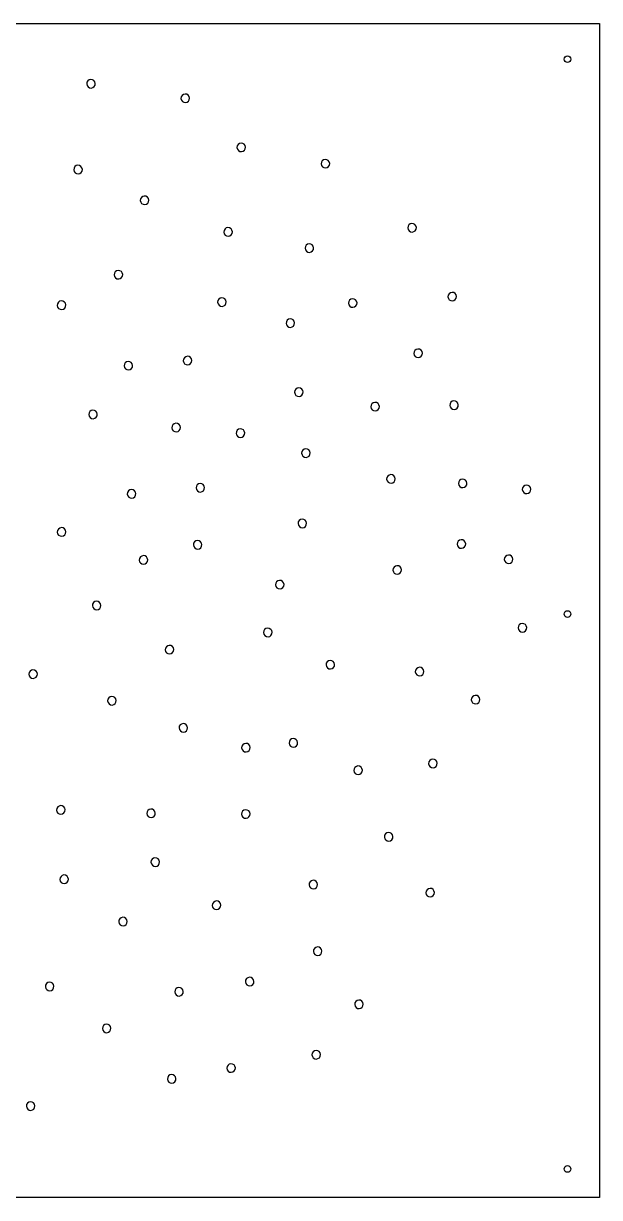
# Model space of a CAD drawing. Header units: millimetres. Extents: x -2422 to -1324, y 1673 to 2771.
# Drawn here: x -1863 to -1324, y 1673 to 2771 of the extents above; entities that cross this region are included whole.
import ezdxf

# ---------------------------------------------------------------- set-up
doc = ezdxf.new("R2010")
doc.units = ezdxf.units.MM
doc.header["$MEASUREMENT"] = 0
doc.layers.add('Make2D$visible$lines$EXPORTS', color=178, linetype='Continuous', true_color=0x000000)

msp = doc.modelspace()

# ---------------------------------------------------------------- linework, layer by layer
at = {"layer": 'Make2D$visible$lines$EXPORTS'}
msp.add_lwpolyline([(-2422, 1672.9), (-2422, 2771.1), (-1323.8, 2771.1), (-1323.8, 1672.9)], close=True, dxfattribs=at)
for centre, radius in [((-1353.8, 2737.8, 952.1), 3.12), ((-1353.8, 2218.7, 952.1), 3.13), ((-1353.8, 1699.6, 952.1), 3.13)]:
    msp.add_circle(centre, radius, dxfattribs=at)
for points in [[(-1803.8, 2714.5, 952.1), (-1803.9, 2716.7, 952.1), (-1802.2, 2718.6, 952.1), (-1800, 2718.7, 952.1), (-1797.8, 2718.8, 952.1), (-1795.9, 2717.1, 952.1), (-1795.8, 2714.9, 952.1), (-1795.7, 2712.7, 952.1), (-1797.4, 2710.8, 952.1), (-1799.6, 2710.7, 952.1), (-1801.8, 2710.6, 952.1), (-1803.7, 2712.3, 952.1), (-1803.8, 2714.5, 952.1)], [(-1715.6, 2700.9, 952.1), (-1715.7, 2703.1, 952.1), (-1713.9, 2705, 952.1), (-1711.7, 2705.1, 952.1), (-1709.5, 2705.2, 952.1), (-1707.7, 2703.5, 952.1), (-1707.6, 2701.3, 952.1), (-1707.5, 2699.1, 952.1), (-1709.2, 2697.2, 952.1), (-1711.4, 2697.1, 952.1), (-1713.6, 2697, 952.1), (-1715.5, 2698.7, 952.1), (-1715.6, 2700.9, 952.1)], [(-1663.2, 2655, 952.1), (-1663.3, 2657.2, 952.1), (-1661.6, 2659.1, 952.1), (-1659.4, 2659.2, 952.1), (-1657.1, 2659.3, 952.1), (-1655.3, 2657.5, 952.1), (-1655.2, 2655.3, 952.1), (-1655.1, 2653.1, 952.1), (-1656.8, 2651.3, 952.1), (-1659, 2651.2, 952.1), (-1661.2, 2651.1, 952.1), (-1663.1, 2652.8, 952.1), (-1663.2, 2655, 952.1)], [(-1815.9, 2634.3, 952.1), (-1816, 2636.5, 952.1), (-1814.3, 2638.4, 952.1), (-1812.1, 2638.5, 952.1), (-1809.9, 2638.6, 952.1), (-1808, 2636.8, 952.1), (-1807.9, 2634.6, 952.1), (-1807.8, 2632.4, 952.1), (-1809.6, 2630.6, 952.1), (-1811.8, 2630.5, 952.1), (-1814, 2630.4, 952.1), (-1815.8, 2632.1, 952.1), (-1815.9, 2634.3, 952.1)], [(-1584.4, 2639.8, 952.1), (-1584.5, 2642, 952.1), (-1582.8, 2643.9, 952.1), (-1580.6, 2644, 952.1), (-1578.4, 2644, 952.1), (-1576.5, 2642.3, 952.1), (-1576.4, 2640.1, 952.1), (-1576.3, 2637.9, 952.1), (-1578, 2636.1, 952.1), (-1580.2, 2636, 952.1), (-1582.4, 2635.9, 952.1), (-1584.3, 2637.6, 952.1), (-1584.4, 2639.8, 952.1)], [(-1753.7, 2605.5, 952.1), (-1753.8, 2607.7, 952.1), (-1752.1, 2609.6, 952.1), (-1749.9, 2609.7, 952.1), (-1747.7, 2609.8, 952.1), (-1745.8, 2608.1, 952.1), (-1745.7, 2605.9, 952.1), (-1745.6, 2603.7, 952.1), (-1747.3, 2601.8, 952.1), (-1749.5, 2601.7, 952.1), (-1751.7, 2601.6, 952.1), (-1753.6, 2603.3, 952.1), (-1753.7, 2605.5, 952.1)], [(-1503.3, 2579.8, 952.1), (-1503.4, 2582, 952.1), (-1501.7, 2583.9, 952.1), (-1499.5, 2584, 952.1), (-1497.3, 2584.1, 952.1), (-1495.4, 2582.4, 952.1), (-1495.3, 2580.2, 952.1), (-1495.2, 2577.9, 952.1), (-1497, 2576.1, 952.1), (-1499.2, 2576, 952.1), (-1501.4, 2575.9, 952.1), (-1503.2, 2577.6, 952.1), (-1503.3, 2579.8, 952.1)], [(-1675.4, 2576, 952.1), (-1675.5, 2578.2, 952.1), (-1673.8, 2580.1, 952.1), (-1671.6, 2580.2, 952.1), (-1669.4, 2580.3, 952.1), (-1667.5, 2578.5, 952.1), (-1667.5, 2576.3, 952.1), (-1667.4, 2574.1, 952.1), (-1669.1, 2572.3, 952.1), (-1671.3, 2572.2, 952.1), (-1673.5, 2572.1, 952.1), (-1675.4, 2573.8, 952.1), (-1675.4, 2576, 952.1)], [(-1599.3, 2560.9, 952.1), (-1599.4, 2563.1, 952.1), (-1597.7, 2564.9, 952.1), (-1595.5, 2565, 952.1), (-1593.3, 2565.1, 952.1), (-1591.5, 2563.4, 952.1), (-1591.4, 2561.2, 952.1), (-1591.3, 2559, 952.1), (-1593, 2557.1, 952.1), (-1595.2, 2557, 952.1), (-1597.4, 2556.9, 952.1), (-1599.3, 2558.7, 952.1), (-1599.3, 2560.9, 952.1)], [(-1778.1, 2535.9, 952.1), (-1778.2, 2538.2, 952.1), (-1776.5, 2540, 952.1), (-1774.3, 2540.1, 952.1), (-1772, 2540.2, 952.1), (-1770.2, 2538.5, 952.1), (-1770.1, 2536.3, 952.1), (-1770, 2534.1, 952.1), (-1771.7, 2532.2, 952.1), (-1773.9, 2532.1, 952.1), (-1776.1, 2532, 952.1), (-1778, 2533.7, 952.1), (-1778.1, 2535.9, 952.1)], [(-1465.7, 2515.5, 952.1), (-1465.8, 2517.7, 952.1), (-1464.1, 2519.5, 952.1), (-1461.9, 2519.6, 952.1), (-1459.7, 2519.7, 952.1), (-1457.8, 2518, 952.1), (-1457.7, 2515.8, 952.1), (-1457.7, 2513.6, 952.1), (-1459.4, 2511.7, 952.1), (-1461.6, 2511.6, 952.1), (-1463.8, 2511.5, 952.1), (-1465.6, 2513.3, 952.1), (-1465.7, 2515.5, 952.1)], [(-1831.4, 2507.4, 952.1), (-1831.5, 2509.6, 952.1), (-1829.8, 2511.5, 952.1), (-1827.6, 2511.6, 952.1), (-1825.4, 2511.7, 952.1), (-1823.5, 2510, 952.1), (-1823.4, 2507.8, 952.1), (-1823.3, 2505.6, 952.1), (-1825, 2503.7, 952.1), (-1827.2, 2503.6, 952.1), (-1829.4, 2503.5, 952.1), (-1831.3, 2505.2, 952.1), (-1831.4, 2507.4, 952.1)], [(-1681.3, 2510.3, 952.1), (-1681.4, 2512.5, 952.1), (-1679.6, 2514.4, 952.1), (-1677.4, 2514.5, 952.1), (-1675.2, 2514.6, 952.1), (-1673.4, 2512.9, 952.1), (-1673.3, 2510.6, 952.1), (-1673.2, 2508.4, 952.1), (-1674.9, 2506.6, 952.1), (-1677.1, 2506.5, 952.1), (-1679.3, 2506.4, 952.1), (-1681.2, 2508.1, 952.1), (-1681.3, 2510.3, 952.1)], [(-1558.8, 2509.4, 952.1), (-1558.9, 2511.6, 952.1), (-1557.2, 2513.5, 952.1), (-1555, 2513.6, 952.1), (-1552.8, 2513.6, 952.1), (-1550.9, 2511.9, 952.1), (-1550.8, 2509.7, 952.1), (-1550.7, 2507.5, 952.1), (-1552.4, 2505.7, 952.1), (-1554.6, 2505.6, 952.1), (-1556.8, 2505.5, 952.1), (-1558.7, 2507.2, 952.1), (-1558.8, 2509.4, 952.1)], [(-1617.2, 2490.6, 952.1), (-1617.3, 2492.8, 952.1), (-1615.6, 2494.7, 952.1), (-1613.4, 2494.8, 952.1), (-1611.2, 2494.9, 952.1), (-1609.4, 2493.2, 952.1), (-1609.3, 2491, 952.1), (-1609.2, 2488.8, 952.1), (-1610.9, 2486.9, 952.1), (-1613.1, 2486.8, 952.1), (-1615.3, 2486.7, 952.1), (-1617.2, 2488.4, 952.1), (-1617.2, 2490.6, 952.1)], [(-1497.6, 2462.4, 952.1), (-1497.7, 2464.6, 952.1), (-1496, 2466.5, 952.1), (-1493.8, 2466.6, 952.1), (-1491.6, 2466.7, 952.1), (-1489.7, 2465, 952.1), (-1489.6, 2462.8, 952.1), (-1489.6, 2460.6, 952.1), (-1491.3, 2458.7, 952.1), (-1493.5, 2458.6, 952.1), (-1495.7, 2458.5, 952.1), (-1497.5, 2460.2, 952.1), (-1497.6, 2462.4, 952.1)], [(-1768.8, 2450.9, 952.1), (-1768.8, 2453.1, 952.1), (-1767.1, 2454.9, 952.1), (-1764.9, 2455, 952.1), (-1762.7, 2455.1, 952.1), (-1760.9, 2453.4, 952.1), (-1760.8, 2451.2, 952.1), (-1760.7, 2449, 952.1), (-1762.4, 2447.1, 952.1), (-1764.6, 2447, 952.1), (-1766.8, 2447, 952.1), (-1768.7, 2448.7, 952.1), (-1768.8, 2450.9, 952.1)], [(-1713.4, 2455.6, 952.1), (-1713.5, 2457.8, 952.1), (-1711.8, 2459.7, 952.1), (-1709.6, 2459.8, 952.1), (-1707.4, 2459.9, 952.1), (-1705.5, 2458.2, 952.1), (-1705.5, 2456, 952.1), (-1705.4, 2453.8, 952.1), (-1707.1, 2451.9, 952.1), (-1709.3, 2451.8, 952.1), (-1711.5, 2451.7, 952.1), (-1713.3, 2453.4, 952.1), (-1713.4, 2455.6, 952.1)], [(-1609.2, 2426.1, 952.1), (-1609.3, 2428.3, 952.1), (-1607.6, 2430.1, 952.1), (-1605.4, 2430.2, 952.1), (-1603.2, 2430.3, 952.1), (-1601.3, 2428.6, 952.1), (-1601.2, 2426.4, 952.1), (-1601.2, 2424.2, 952.1), (-1602.9, 2422.3, 952.1), (-1605.1, 2422.2, 952.1), (-1607.3, 2422.1, 952.1), (-1609.1, 2423.8, 952.1), (-1609.2, 2426.1, 952.1)], [(-1537.9, 2412.6, 952.1), (-1538, 2414.8, 952.1), (-1536.3, 2416.6, 952.1), (-1534, 2416.7, 952.1), (-1531.8, 2416.8, 952.1), (-1530, 2415.1, 952.1), (-1529.9, 2412.9, 952.1), (-1529.8, 2410.7, 952.1), (-1531.5, 2408.8, 952.1), (-1533.7, 2408.7, 952.1), (-1535.9, 2408.6, 952.1), (-1537.8, 2410.4, 952.1), (-1537.9, 2412.6, 952.1)], [(-1464, 2413.9, 952.1), (-1464.1, 2416.1, 952.1), (-1462.4, 2418, 952.1), (-1460.2, 2418.1, 952.1), (-1458, 2418.2, 952.1), (-1456.1, 2416.5, 952.1), (-1456, 2414.3, 952.1), (-1455.9, 2412, 952.1), (-1457.6, 2410.2, 952.1), (-1459.8, 2410.1, 952.1), (-1462.1, 2410, 952.1), (-1463.9, 2411.7, 952.1), (-1464, 2413.9, 952.1)], [(-1801.9, 2405.2, 952.1), (-1802, 2407.4, 952.1), (-1800.2, 2409.3, 952.1), (-1798, 2409.4, 952.1), (-1795.8, 2409.5, 952.1), (-1794, 2407.8, 952.1), (-1793.9, 2405.6, 952.1), (-1793.8, 2403.4, 952.1), (-1795.5, 2401.5, 952.1), (-1797.7, 2401.4, 952.1), (-1799.9, 2401.3, 952.1), (-1801.8, 2403, 952.1), (-1801.9, 2405.2, 952.1)], [(-1724.1, 2392.9, 952.1), (-1724.2, 2395.1, 952.1), (-1722.5, 2397, 952.1), (-1720.3, 2397.1, 952.1), (-1718.1, 2397.2, 952.1), (-1716.2, 2395.5, 952.1), (-1716.1, 2393.3, 952.1), (-1716, 2391.1, 952.1), (-1717.7, 2389.2, 952.1), (-1719.9, 2389.1, 952.1), (-1722.1, 2389, 952.1), (-1724, 2390.7, 952.1), (-1724.1, 2392.9, 952.1)], [(-1663.9, 2387.7, 952.1), (-1664, 2389.9, 952.1), (-1662.3, 2391.8, 952.1), (-1660.1, 2391.9, 952.1), (-1657.9, 2392, 952.1), (-1656, 2390.3, 952.1), (-1655.9, 2388.1, 952.1), (-1655.8, 2385.9, 952.1), (-1657.5, 2384, 952.1), (-1659.7, 2383.9, 952.1), (-1662, 2383.8, 952.1), (-1663.8, 2385.5, 952.1), (-1663.9, 2387.7, 952.1)], [(-1602.7, 2369.1, 952.1), (-1602.8, 2371.3, 952.1), (-1601, 2373.1, 952.1), (-1598.8, 2373.2, 952.1), (-1596.6, 2373.3, 952.1), (-1594.8, 2371.6, 952.1), (-1594.7, 2369.4, 952.1), (-1594.6, 2367.2, 952.1), (-1596.3, 2365.3, 952.1), (-1598.5, 2365.2, 952.1), (-1600.7, 2365.1, 952.1), (-1602.6, 2366.9, 952.1), (-1602.7, 2369.1, 952.1)], [(-1701.5, 2336.6, 952.1), (-1701.5, 2338.8, 952.1), (-1699.8, 2340.7, 952.1), (-1697.6, 2340.8, 952.1), (-1695.4, 2340.9, 952.1), (-1693.6, 2339.1, 952.1), (-1693.5, 2336.9, 952.1), (-1693.4, 2334.7, 952.1), (-1695.1, 2332.9, 952.1), (-1697.3, 2332.8, 952.1), (-1699.5, 2332.7, 952.1), (-1701.4, 2334.4, 952.1), (-1701.5, 2336.6, 952.1)], [(-1523.1, 2344.9, 952.1), (-1523.2, 2347.1, 952.1), (-1521.5, 2349, 952.1), (-1519.3, 2349.1, 952.1), (-1517, 2349.2, 952.1), (-1515.2, 2347.5, 952.1), (-1515.1, 2345.2, 952.1), (-1515, 2343, 952.1), (-1516.7, 2341.2, 952.1), (-1518.9, 2341.1, 952.1), (-1521.1, 2341, 952.1), (-1523, 2342.7, 952.1), (-1523.1, 2344.9, 952.1)], [(-1455.9, 2340.8, 952.1), (-1455.9, 2343, 952.1), (-1454.2, 2344.8, 952.1), (-1452, 2344.9, 952.1), (-1449.8, 2345, 952.1), (-1448, 2343.3, 952.1), (-1447.9, 2341.1, 952.1), (-1447.8, 2338.9, 952.1), (-1449.5, 2337, 952.1), (-1451.7, 2336.9, 952.1), (-1453.9, 2336.8, 952.1), (-1455.8, 2338.6, 952.1), (-1455.9, 2340.8, 952.1)], [(-1396.1, 2335.2, 952.1), (-1396.2, 2337.4, 952.1), (-1394.5, 2339.2, 952.1), (-1392.3, 2339.3, 952.1), (-1390.1, 2339.4, 952.1), (-1388.2, 2337.7, 952.1), (-1388.1, 2335.5, 952.1), (-1388, 2333.3, 952.1), (-1389.7, 2331.4, 952.1), (-1391.9, 2331.3, 952.1), (-1394.1, 2331.2, 952.1), (-1396, 2333, 952.1), (-1396.1, 2335.2, 952.1)], [(-1765.8, 2330.9, 952.1), (-1765.9, 2333.2, 952.1), (-1764.2, 2335, 952.1), (-1762, 2335.1, 952.1), (-1759.8, 2335.2, 952.1), (-1757.9, 2333.5, 952.1), (-1757.8, 2331.3, 952.1), (-1757.7, 2329.1, 952.1), (-1759.5, 2327.2, 952.1), (-1761.7, 2327.1, 952.1), (-1763.9, 2327, 952.1), (-1765.7, 2328.7, 952.1), (-1765.8, 2330.9, 952.1)], [(-1606, 2303.3, 952.1), (-1606.1, 2305.5, 952.1), (-1604.4, 2307.3, 952.1), (-1602.2, 2307.4, 952.1), (-1600, 2307.5, 952.1), (-1598.1, 2305.8, 952.1), (-1598, 2303.6, 952.1), (-1597.9, 2301.4, 952.1), (-1599.7, 2299.5, 952.1), (-1601.9, 2299.4, 952.1), (-1604.1, 2299.4, 952.1), (-1605.9, 2301.1, 952.1), (-1606, 2303.3, 952.1)], [(-1831.4, 2295.3, 952.1), (-1831.5, 2297.5, 952.1), (-1829.8, 2299.4, 952.1), (-1827.5, 2299.5, 952.1), (-1825.3, 2299.6, 952.1), (-1823.5, 2297.9, 952.1), (-1823.4, 2295.7, 952.1), (-1823.3, 2293.5, 952.1), (-1825, 2291.6, 952.1), (-1827.2, 2291.5, 952.1), (-1829.4, 2291.4, 952.1), (-1831.3, 2293.1, 952.1), (-1831.4, 2295.3, 952.1)], [(-1704, 2283.3, 952.1), (-1704.1, 2285.5, 952.1), (-1702.4, 2287.3, 952.1), (-1700.2, 2287.4, 952.1), (-1698, 2287.5, 952.1), (-1696.1, 2285.8, 952.1), (-1696, 2283.6, 952.1), (-1695.9, 2281.4, 952.1), (-1697.6, 2279.5, 952.1), (-1699.8, 2279.4, 952.1), (-1702, 2279.3, 952.1), (-1703.9, 2281.1, 952.1), (-1704, 2283.3, 952.1)], [(-1457.1, 2284, 952.1), (-1457.2, 2286.2, 952.1), (-1455.5, 2288.1, 952.1), (-1453.3, 2288.2, 952.1), (-1451.1, 2288.3, 952.1), (-1449.2, 2286.6, 952.1), (-1449.1, 2284.3, 952.1), (-1449, 2282.1, 952.1), (-1450.7, 2280.3, 952.1), (-1452.9, 2280.2, 952.1), (-1455.1, 2280.1, 952.1), (-1457, 2281.8, 952.1), (-1457.1, 2284, 952.1)], [(-1754.7, 2269.2, 952.1), (-1754.8, 2271.4, 952.1), (-1753, 2273.3, 952.1), (-1750.8, 2273.3, 952.1), (-1748.6, 2273.4, 952.1), (-1746.8, 2271.7, 952.1), (-1746.7, 2269.5, 952.1), (-1746.6, 2267.3, 952.1), (-1748.3, 2265.5, 952.1), (-1750.5, 2265.4, 952.1), (-1752.7, 2265.3, 952.1), (-1754.6, 2267, 952.1), (-1754.7, 2269.2, 952.1)], [(-1413, 2269.8, 952.1), (-1413.1, 2272, 952.1), (-1411.3, 2273.8, 952.1), (-1409.1, 2273.9, 952.1), (-1406.9, 2274, 952.1), (-1405.1, 2272.3, 952.1), (-1405, 2270.1, 952.1), (-1404.9, 2267.9, 952.1), (-1406.6, 2266, 952.1), (-1408.8, 2265.9, 952.1), (-1411, 2265.8, 952.1), (-1412.9, 2267.6, 952.1), (-1413, 2269.8, 952.1)], [(-1517.2, 2259.8, 952.1), (-1517.3, 2262, 952.1), (-1515.6, 2263.8, 952.1), (-1513.4, 2263.9, 952.1), (-1511.2, 2264, 952.1), (-1509.3, 2262.3, 952.1), (-1509.2, 2260.1, 952.1), (-1509.1, 2257.9, 952.1), (-1510.9, 2256, 952.1), (-1513.1, 2255.9, 952.1), (-1515.3, 2255.8, 952.1), (-1517.1, 2257.5, 952.1), (-1517.2, 2259.8, 952.1)], [(-1627.1, 2246.1, 952.1), (-1627.2, 2248.3, 952.1), (-1625.5, 2250.1, 952.1), (-1623.3, 2250.2, 952.1), (-1621.1, 2250.3, 952.1), (-1619.2, 2248.6, 952.1), (-1619.1, 2246.4, 952.1), (-1619, 2244.2, 952.1), (-1620.7, 2242.3, 952.1), (-1622.9, 2242.3, 952.1), (-1625.1, 2242.2, 952.1), (-1627, 2243.9, 952.1), (-1627.1, 2246.1, 952.1)], [(-1798.5, 2226.5, 952.1), (-1798.6, 2228.7, 952.1), (-1796.9, 2230.6, 952.1), (-1794.7, 2230.7, 952.1), (-1792.5, 2230.8, 952.1), (-1790.6, 2229, 952.1), (-1790.6, 2226.8, 952.1), (-1790.5, 2224.6, 952.1), (-1792.2, 2222.8, 952.1), (-1794.4, 2222.7, 952.1), (-1796.6, 2222.6, 952.1), (-1798.5, 2224.3, 952.1), (-1798.5, 2226.5, 952.1)], [(-1400, 2205.7, 952.1), (-1400.1, 2207.9, 952.1), (-1398.3, 2209.7, 952.1), (-1396.1, 2209.8, 952.1), (-1393.9, 2209.9, 952.1), (-1392.1, 2208.2, 952.1), (-1392, 2206, 952.1), (-1391.9, 2203.8, 952.1), (-1393.6, 2201.9, 952.1), (-1395.8, 2201.8, 952.1), (-1398, 2201.7, 952.1), (-1399.9, 2203.4, 952.1), (-1400, 2205.7, 952.1)], [(-1638.3, 2201.3, 952.1), (-1638.4, 2203.5, 952.1), (-1636.7, 2205.3, 952.1), (-1634.5, 2205.4, 952.1), (-1632.3, 2205.5, 952.1), (-1630.4, 2203.8, 952.1), (-1630.3, 2201.6, 952.1), (-1630.2, 2199.4, 952.1), (-1631.9, 2197.5, 952.1), (-1634.1, 2197.4, 952.1), (-1636.3, 2197.4, 952.1), (-1638.2, 2199.1, 952.1), (-1638.3, 2201.3, 952.1)], [(-1730.3, 2185.2, 952.1), (-1730.4, 2187.4, 952.1), (-1728.7, 2189.3, 952.1), (-1726.5, 2189.4, 952.1), (-1724.3, 2189.5, 952.1), (-1722.4, 2187.8, 952.1), (-1722.3, 2185.6, 952.1), (-1722.2, 2183.4, 952.1), (-1724, 2181.5, 952.1), (-1726.2, 2181.4, 952.1), (-1728.4, 2181.3, 952.1), (-1730.2, 2183, 952.1), (-1730.3, 2185.2, 952.1)], [(-1579.8, 2171.1, 952.1), (-1579.9, 2173.3, 952.1), (-1578.2, 2175.2, 952.1), (-1576, 2175.3, 952.1), (-1573.7, 2175.4, 952.1), (-1571.9, 2173.7, 952.1), (-1571.8, 2171.5, 952.1), (-1571.7, 2169.3, 952.1), (-1573.4, 2167.4, 952.1), (-1575.6, 2167.3, 952.1), (-1577.8, 2167.2, 952.1), (-1579.7, 2168.9, 952.1), (-1579.8, 2171.1, 952.1)], [(-1857.9, 2162.3, 952.1), (-1858, 2164.5, 952.1), (-1856.3, 2166.4, 952.1), (-1854.1, 2166.4, 952.1), (-1851.9, 2166.5, 952.1), (-1850, 2164.8, 952.1), (-1850, 2162.6, 952.1), (-1849.9, 2160.4, 952.1), (-1851.6, 2158.6, 952.1), (-1853.8, 2158.5, 952.1), (-1856, 2158.4, 952.1), (-1857.8, 2160.1, 952.1), (-1857.9, 2162.3, 952.1)], [(-1496.3, 2164.7, 952.1), (-1496.3, 2166.9, 952.1), (-1494.6, 2168.8, 952.1), (-1492.4, 2168.9, 952.1), (-1490.2, 2169, 952.1), (-1488.4, 2167.2, 952.1), (-1488.3, 2165, 952.1), (-1488.2, 2162.8, 952.1), (-1489.9, 2161, 952.1), (-1492.1, 2160.9, 952.1), (-1494.3, 2160.8, 952.1), (-1496.2, 2162.5, 952.1), (-1496.3, 2164.7, 952.1)], [(-1784.2, 2137.5, 952.1), (-1784.3, 2139.7, 952.1), (-1782.6, 2141.5, 952.1), (-1780.4, 2141.6, 952.1), (-1778.1, 2141.7, 952.1), (-1776.3, 2140, 952.1), (-1776.2, 2137.8, 952.1), (-1776.1, 2135.6, 952.1), (-1777.8, 2133.7, 952.1), (-1780, 2133.6, 952.1), (-1782.2, 2133.5, 952.1), (-1784.1, 2135.2, 952.1), (-1784.2, 2137.5, 952.1)], [(-1443.9, 2138.5, 952.1), (-1444, 2140.7, 952.1), (-1442.3, 2142.5, 952.1), (-1440.1, 2142.6, 952.1), (-1437.8, 2142.7, 952.1), (-1436, 2141, 952.1), (-1435.9, 2138.8, 952.1), (-1435.8, 2136.6, 952.1), (-1437.5, 2134.7, 952.1), (-1439.7, 2134.6, 952.1), (-1441.9, 2134.5, 952.1), (-1443.8, 2136.3, 952.1), (-1443.9, 2138.5, 952.1)], [(-1717.4, 2112.1, 952.1), (-1717.5, 2114.3, 952.1), (-1715.8, 2116.1, 952.1), (-1713.6, 2116.2, 952.1), (-1711.4, 2116.3, 952.1), (-1709.5, 2114.6, 952.1), (-1709.4, 2112.4, 952.1), (-1709.3, 2110.2, 952.1), (-1711, 2108.3, 952.1), (-1713.2, 2108.2, 952.1), (-1715.4, 2108.1, 952.1), (-1717.3, 2109.9, 952.1), (-1717.4, 2112.1, 952.1)], [(-1658.8, 2093.5, 952.1), (-1658.9, 2095.7, 952.1), (-1657.2, 2097.6, 952.1), (-1655, 2097.7, 952.1), (-1652.8, 2097.8, 952.1), (-1650.9, 2096.1, 952.1), (-1650.8, 2093.8, 952.1), (-1650.7, 2091.6, 952.1), (-1652.4, 2089.8, 952.1), (-1654.6, 2089.7, 952.1), (-1656.8, 2089.6, 952.1), (-1658.7, 2091.3, 952.1), (-1658.8, 2093.5, 952.1)], [(-1614.4, 2098, 952.1), (-1614.5, 2100.2, 952.1), (-1612.8, 2102.1, 952.1), (-1610.6, 2102.2, 952.1), (-1608.4, 2102.3, 952.1), (-1606.5, 2100.6, 952.1), (-1606.4, 2098.4, 952.1), (-1606.3, 2096.1, 952.1), (-1608.1, 2094.3, 952.1), (-1610.3, 2094.2, 952.1), (-1612.5, 2094.1, 952.1), (-1614.3, 2095.8, 952.1), (-1614.4, 2098, 952.1)], [(-1553.8, 2072.4, 952.1), (-1553.9, 2074.6, 952.1), (-1552.1, 2076.5, 952.1), (-1549.9, 2076.6, 952.1), (-1547.7, 2076.7, 952.1), (-1545.9, 2075, 952.1), (-1545.8, 2072.7, 952.1), (-1545.7, 2070.5, 952.1), (-1547.4, 2068.7, 952.1), (-1549.6, 2068.6, 952.1), (-1551.8, 2068.5, 952.1), (-1553.7, 2070.2, 952.1), (-1553.8, 2072.4, 952.1)], [(-1483.8, 2078.7, 952.1), (-1483.9, 2081, 952.1), (-1482.2, 2082.8, 952.1), (-1480, 2082.9, 952.1), (-1477.8, 2083, 952.1), (-1475.9, 2081.3, 952.1), (-1475.8, 2079.1, 952.1), (-1475.7, 2076.9, 952.1), (-1477.5, 2075, 952.1), (-1479.7, 2074.9, 952.1), (-1481.9, 2074.8, 952.1), (-1483.7, 2076.5, 952.1), (-1483.8, 2078.7, 952.1)], [(-1832, 2035.3, 952.1), (-1832.1, 2037.6, 952.1), (-1830.4, 2039.4, 952.1), (-1828.2, 2039.5, 952.1), (-1826, 2039.6, 952.1), (-1824.1, 2037.9, 952.1), (-1824, 2035.7, 952.1), (-1823.9, 2033.5, 952.1), (-1825.7, 2031.6, 952.1), (-1827.9, 2031.5, 952.1), (-1830.1, 2031.4, 952.1), (-1831.9, 2033.1, 952.1), (-1832, 2035.3, 952.1)], [(-1747.6, 2032.2, 952.1), (-1747.7, 2034.4, 952.1), (-1746, 2036.2, 952.1), (-1743.8, 2036.3, 952.1), (-1741.6, 2036.4, 952.1), (-1739.7, 2034.7, 952.1), (-1739.6, 2032.5, 952.1), (-1739.5, 2030.3, 952.1), (-1741.2, 2028.4, 952.1), (-1743.4, 2028.3, 952.1), (-1745.6, 2028.2, 952.1), (-1747.5, 2030, 952.1), (-1747.6, 2032.2, 952.1)], [(-1658.9, 2031.4, 952.1), (-1659, 2033.6, 952.1), (-1657.3, 2035.5, 952.1), (-1655.1, 2035.6, 952.1), (-1652.9, 2035.7, 952.1), (-1651, 2034, 952.1), (-1650.9, 2031.8, 952.1), (-1650.8, 2029.6, 952.1), (-1652.5, 2027.7, 952.1), (-1654.7, 2027.6, 952.1), (-1656.9, 2027.5, 952.1), (-1658.8, 2029.2, 952.1), (-1658.9, 2031.4, 952.1)], [(-1525.2, 2010.1, 952.1), (-1525.3, 2012.4, 952.1), (-1523.6, 2014.2, 952.1), (-1521.3, 2014.3, 952.1), (-1519.1, 2014.4, 952.1), (-1517.3, 2012.7, 952.1), (-1517.2, 2010.5, 952.1), (-1517.1, 2008.3, 952.1), (-1518.8, 2006.4, 952.1), (-1521, 2006.3, 952.1), (-1523.2, 2006.2, 952.1), (-1525.1, 2007.9, 952.1), (-1525.2, 2010.1, 952.1)], [(-1743.7, 1986.5, 952.1), (-1743.8, 1988.7, 952.1), (-1742.1, 1990.5, 952.1), (-1739.9, 1990.6, 952.1), (-1737.7, 1990.7, 952.1), (-1735.8, 1989, 952.1), (-1735.7, 1986.8, 952.1), (-1735.6, 1984.6, 952.1), (-1737.3, 1982.7, 952.1), (-1739.5, 1982.6, 952.1), (-1741.7, 1982.5, 952.1), (-1743.6, 1984.2, 952.1), (-1743.7, 1986.5, 952.1)], [(-1828.9, 1970.5, 952.1), (-1829, 1972.7, 952.1), (-1827.3, 1974.5, 952.1), (-1825.1, 1974.6, 952.1), (-1822.9, 1974.7, 952.1), (-1821, 1973, 952.1), (-1821, 1970.8, 952.1), (-1820.9, 1968.6, 952.1), (-1822.6, 1966.7, 952.1), (-1824.8, 1966.6, 952.1), (-1827, 1966.5, 952.1), (-1828.9, 1968.3, 952.1), (-1828.9, 1970.5, 952.1)], [(-1595.7, 1965.4, 952.1), (-1595.8, 1967.6, 952.1), (-1594.1, 1969.5, 952.1), (-1591.9, 1969.6, 952.1), (-1589.7, 1969.7, 952.1), (-1587.8, 1968, 952.1), (-1587.8, 1965.7, 952.1), (-1587.7, 1963.5, 952.1), (-1589.4, 1961.7, 952.1), (-1591.6, 1961.6, 952.1), (-1593.8, 1961.5, 952.1), (-1595.7, 1963.2, 952.1), (-1595.7, 1965.4, 952.1)], [(-1486.3, 1957.9, 952.1), (-1486.4, 1960.1, 952.1), (-1484.7, 1962, 952.1), (-1482.5, 1962.1, 952.1), (-1480.3, 1962.2, 952.1), (-1478.5, 1960.5, 952.1), (-1478.4, 1958.2, 952.1), (-1478.3, 1956, 952.1), (-1480, 1954.2, 952.1), (-1482.2, 1954.1, 952.1), (-1484.4, 1954, 952.1), (-1486.3, 1955.7, 952.1), (-1486.3, 1957.9, 952.1)], [(-1686.3, 1946.1, 952.1), (-1686.4, 1948.3, 952.1), (-1684.7, 1950.2, 952.1), (-1682.5, 1950.3, 952.1), (-1680.3, 1950.4, 952.1), (-1678.4, 1948.7, 952.1), (-1678.3, 1946.5, 952.1), (-1678.2, 1944.2, 952.1), (-1680, 1942.4, 952.1), (-1682.2, 1942.3, 952.1), (-1684.4, 1942.2, 952.1), (-1686.2, 1943.9, 952.1), (-1686.3, 1946.1, 952.1)], [(-1773.9, 1930.8, 952.1), (-1774, 1933, 952.1), (-1772.3, 1934.9, 952.1), (-1770.1, 1935, 952.1), (-1767.9, 1935.1, 952.1), (-1766, 1933.4, 952.1), (-1766, 1931.1, 952.1), (-1765.9, 1928.9, 952.1), (-1767.6, 1927.1, 952.1), (-1769.8, 1927, 952.1), (-1772, 1926.9, 952.1), (-1773.8, 1928.6, 952.1), (-1773.9, 1930.8, 952.1)], [(-1591.7, 1903.1, 952.1), (-1591.8, 1905.3, 952.1), (-1590.1, 1907.2, 952.1), (-1587.9, 1907.3, 952.1), (-1585.7, 1907.4, 952.1), (-1583.8, 1905.7, 952.1), (-1583.7, 1903.5, 952.1), (-1583.7, 1901.2, 952.1), (-1585.4, 1899.4, 952.1), (-1587.6, 1899.3, 952.1), (-1589.8, 1899.2, 952.1), (-1591.6, 1900.9, 952.1), (-1591.7, 1903.1, 952.1)], [(-1655.3, 1874.8, 952.1), (-1655.4, 1877, 952.1), (-1653.7, 1878.8, 952.1), (-1651.5, 1878.9, 952.1), (-1649.3, 1879, 952.1), (-1647.4, 1877.3, 952.1), (-1647.3, 1875.1, 952.1), (-1647.2, 1872.9, 952.1), (-1648.9, 1871, 952.1), (-1651.1, 1870.9, 952.1), (-1653.3, 1870.8, 952.1), (-1655.2, 1872.5, 952.1), (-1655.3, 1874.8, 952.1)], [(-1842.5, 1870.1, 952.1), (-1842.6, 1872.3, 952.1), (-1840.9, 1874.2, 952.1), (-1838.7, 1874.3, 952.1), (-1836.5, 1874.4, 952.1), (-1834.6, 1872.7, 952.1), (-1834.5, 1870.5, 952.1), (-1834.4, 1868.3, 952.1), (-1836.1, 1866.4, 952.1), (-1838.3, 1866.3, 952.1), (-1840.5, 1866.2, 952.1), (-1842.4, 1867.9, 952.1), (-1842.5, 1870.1, 952.1)], [(-1721.4, 1865.3, 952.1), (-1721.5, 1867.5, 952.1), (-1719.8, 1869.3, 952.1), (-1717.6, 1869.4, 952.1), (-1715.4, 1869.5, 952.1), (-1713.5, 1867.8, 952.1), (-1713.4, 1865.6, 952.1), (-1713.3, 1863.4, 952.1), (-1715, 1861.5, 952.1), (-1717.2, 1861.4, 952.1), (-1719.4, 1861.3, 952.1), (-1721.3, 1863.1, 952.1), (-1721.4, 1865.3, 952.1)], [(-1553, 1853.5, 952.1), (-1553.1, 1855.7, 952.1), (-1551.4, 1857.5, 952.1), (-1549.2, 1857.6, 952.1), (-1547, 1857.7, 952.1), (-1545.1, 1856, 952.1), (-1545, 1853.8, 952.1), (-1544.9, 1851.6, 952.1), (-1546.6, 1849.7, 952.1), (-1548.9, 1849.6, 952.1), (-1551.1, 1849.5, 952.1), (-1552.9, 1851.3, 952.1), (-1553, 1853.5, 952.1)], [(-1789.1, 1830.9, 952.1), (-1789.2, 1833.1, 952.1), (-1787.5, 1835, 952.1), (-1785.3, 1835.1, 952.1), (-1783.1, 1835.2, 952.1), (-1781.2, 1833.4, 952.1), (-1781.1, 1831.2, 952.1), (-1781.1, 1829, 952.1), (-1782.8, 1827.2, 952.1), (-1785, 1827.1, 952.1), (-1787.2, 1827, 952.1), (-1789, 1828.7, 952.1), (-1789.1, 1830.9, 952.1)], [(-1593, 1806.3, 952.1), (-1593.1, 1808.5, 952.1), (-1591.4, 1810.3, 952.1), (-1589.2, 1810.4, 952.1), (-1587, 1810.5, 952.1), (-1585.1, 1808.8, 952.1), (-1585, 1806.6, 952.1), (-1584.9, 1804.4, 952.1), (-1586.7, 1802.5, 952.1), (-1588.9, 1802.4, 952.1), (-1591.1, 1802.3, 952.1), (-1592.9, 1804.1, 952.1), (-1593, 1806.3, 952.1)], [(-1672.6, 1793.8, 952.1), (-1672.7, 1796, 952.1), (-1671, 1797.9, 952.1), (-1668.8, 1798, 952.1), (-1666.6, 1798.1, 952.1), (-1664.7, 1796.4, 952.1), (-1664.7, 1794.2, 952.1), (-1664.6, 1792, 952.1), (-1666.3, 1790.1, 952.1), (-1668.5, 1790, 952.1), (-1670.7, 1789.9, 952.1), (-1672.5, 1791.6, 952.1), (-1672.6, 1793.8, 952.1)], [(-1728.3, 1783.7, 952.1), (-1728.3, 1785.9, 952.1), (-1726.6, 1787.8, 952.1), (-1724.4, 1787.9, 952.1), (-1722.2, 1788, 952.1), (-1720.4, 1786.3, 952.1), (-1720.3, 1784.1, 952.1), (-1720.2, 1781.9, 952.1), (-1721.9, 1780, 952.1), (-1724.1, 1779.9, 952.1), (-1726.3, 1779.8, 952.1), (-1728.2, 1781.5, 952.1), (-1728.3, 1783.7, 952.1)], [(-1860.3, 1758.2, 952.1), (-1860.4, 1760.4, 952.1), (-1858.7, 1762.3, 952.1), (-1856.5, 1762.4, 952.1), (-1854.3, 1762.5, 952.1), (-1852.4, 1760.8, 952.1), (-1852.3, 1758.6, 952.1), (-1852.2, 1756.3, 952.1), (-1853.9, 1754.5, 952.1), (-1856.1, 1754.4, 952.1), (-1858.4, 1754.3, 952.1), (-1860.2, 1756, 952.1), (-1860.3, 1758.2, 952.1)]]:
    msp.add_open_spline(points, degree=3, knots=[1, 1, 1, 1, 2, 2, 2, 3, 3, 3, 4, 4, 4, 5, 5, 5, 5], dxfattribs=at)

doc.saveas('drawing.dxf')
